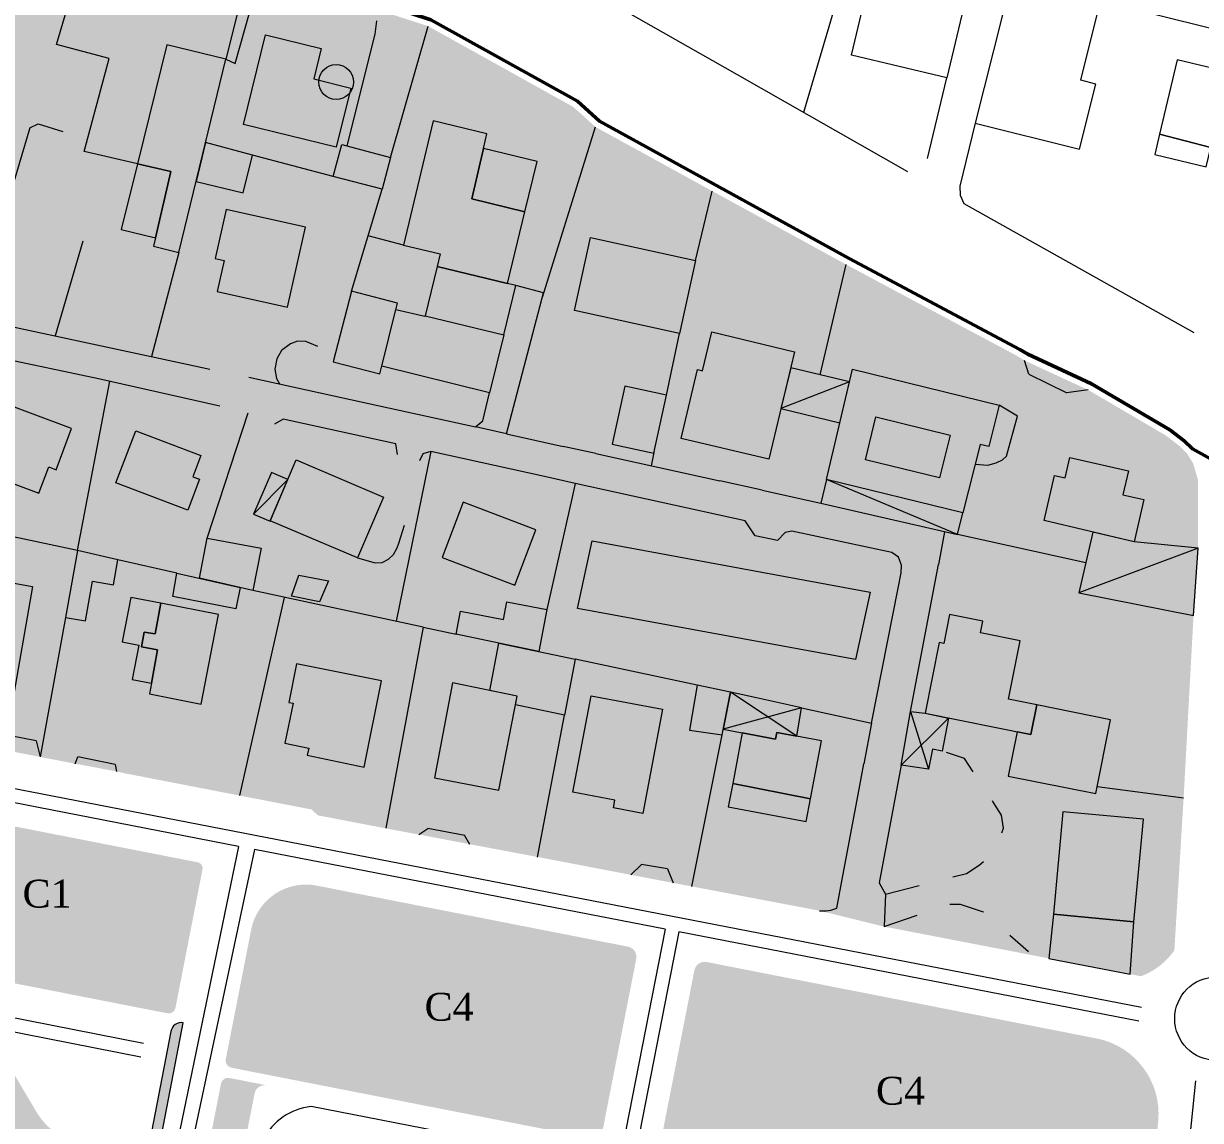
# Model space of a CAD drawing. Header units: millimetres. Extents: x 4297 to 8160, y 446 to 1634.
# Drawn here: x 7169.8 to 7338.6, y 755.3 to 912.7 of the extents above; entities that cross this region are included whole.
import ezdxf

# ---------------------------------------------------------------- set-up
doc = ezdxf.new("R2010")
doc.units = ezdxf.units.MM
doc.header["$LTSCALE"] = 0.1
for name, color, linetype, lineweight in [('1_CARTIGLIO', 7, 'Continuous', 9), ('4_AREA DI PROGETTO', 1, 'Continuous', 50), ('4_CONSERVARE', 255, 'Continuous', 30), ('4_NEGOZI', 1, 'Continuous', 9), ('4_RETINO VERDE PUBBLICO', 3, 'Continuous', 9), ('4_STRADE ESISTENTI', 251, 'Continuous', 20), ('4L - Strade', 10, 'Continuous', 20), ('_mu 2', 1, 'Continuous', 9)]:
    doc.layers.add(name, color=color, linetype=linetype, lineweight=lineweight)
doc.layers.add('4L - Scritte', color=7, linetype='Continuous')
doc.styles.add('ROUND', font='times.ttf')

msp = doc.modelspace()

# ---------------------------------------------------------------- hatches: boundary and pattern name
at = {"layer": '4_CONSERVARE', "ltscale": 5, "transparency": 33554585}
h = msp.add_hatch(color=251, dxfattribs=at)
h.dxf.hatch_style = 1
edge = h.paths.add_edge_path()
edge.add_line((7152.431075089092, 1002.701158506382), (7154.533075089444, 1002.166158506259))
edge.add_line((7154.533075089444, 1002.166158506259), (7156.533075089371, 1000.81515850562))
edge.add_line((7156.533075089371, 1000.81515850562), (7158.408075089533, 998.7871585065759))
edge.add_line((7158.408075089533, 998.7871585065759), (7159.994075089372, 992.7521585064052))
edge.add_line((7159.994075089372, 992.7521585064052), (7161.119075090738, 989.2601585021987))
edge.add_line((7161.119075090738, 989.2601585021987), (7162.955075089493, 984.3421585061402))
edge.add_line((7162.955075089493, 984.3421585061402), (7165.947075089346, 978.2361585064588))
edge.add_line((7165.947075089346, 978.2361585064588), (7168.119075089601, 973.5371585064364))
edge.add_line((7168.119075089601, 973.5371585064364), (7169.697075089346, 970.8071585059907))
edge.add_line((7169.697075089346, 970.8071585059907), (7178.213075089642, 956.7761585055642))
edge.add_line((7178.213075089642, 956.7761585055642), (7183.173075089605, 948.983158505967))
edge.add_line((7183.173075089605, 948.983158505967), (7186.994075089601, 944.3111585057146))
edge.add_line((7186.994075089601, 944.3111585057146), (7188.908075089706, 942.8071585059903))
edge.add_line((7188.908075089706, 942.8071585059903), (7197.103075089771, 935.002158506287))
edge.add_line((7197.103075089771, 935.002158506287), (7205.705075089495, 926.654158506056))
edge.add_line((7205.705075089495, 926.654158506056), (7205.228075089773, 924.9551585060341))
edge.add_line((7205.228075089773, 924.9551585060341), (7207.869075089601, 923.0761585063102))
edge.add_line((7207.869075089601, 923.0761585063102), (7219.283075089706, 915.0761585063088))
edge.add_line((7219.283075089706, 915.0761585063088), (7227.830075089495, 912.3111585057155))
edge.add_line((7227.830075089495, 912.3111585057155), (7248.658075089706, 900.7171585061393))
edge.add_line((7248.658075089706, 900.7171585061393), (7251.845075089622, 897.8421585061393))
edge.add_line((7251.845075089622, 897.8421585061393), (7275.85707508961, 884.6586585058641))
edge.add_line((7275.85707508961, 884.6586585058641), (7287.784601626087, 878.1099934176995))
edge.add_line((7287.784601626087, 878.1099934176995), (7312.244075089601, 865.0371585064355))
edge.add_line((7312.244075089601, 865.0371585064355), (7313.392075089413, 864.334158505758))
edge.add_line((7313.392075089413, 864.334158505758), (7322.548075089603, 860.100158505588))
edge.add_line((7322.548075089603, 860.100158505588), (7333.673075089601, 853.5721585065854))
edge.add_line((7333.673075089601, 853.5721585065854), (7335.658075089706, 852.0371585064364))
edge.add_line((7335.658075089706, 852.0371585064364), (7336.705075089495, 851.0101585057379))
edge.add_line((7336.705075089495, 851.0101585057379), (7337.595075089624, 849.5411585061612))
edge.add_line((7337.595075089624, 849.5411585061612), (7338.298075089605, 847.1781585062669))
edge.add_line((7338.298075089605, 847.1781585062669), (7338.306075089517, 837.4041585060573))
edge.add_line((7338.306075089517, 837.4041585060573), (7337.650075089558, 827.7361585064592))
edge.add_line((7337.650075089558, 827.7361585064592), (7337.173075089603, 819.018158506116))
edge.add_line((7337.173075089603, 819.018158506116), (7336.228075089773, 801.5611585057137))
edge.add_line((7336.228075089773, 801.5611585057137), (7336.181075089752, 800.8166585061496))
edge.add_line((7336.181075089752, 800.8166585061496), (7336.134075089732, 800.0721585065854))
edge.add_line((7336.134075089732, 800.0721585065854), (7334.899115434377, 779.673162707931))
edge.add_arc((7326.460785557873, 785.6281187537079), 10.32796749664823, 290.81555659941193, 324.78926024008115, ccw=False)
edge.add_line((7330.13094001381, 775.9742656948825), (7328.548075089603, 776.2791585060564))
edge.add_line((7328.548075089603, 776.2791585060564), (7316.869075089599, 778.5371585064378))
edge.add_line((7316.869075089599, 778.5371585064378), (7293.259075089728, 783.0961585058641))
edge.add_line((7293.259075089728, 783.0961585058641), (7283.978075089769, 785.3771585062865))
edge.add_line((7283.978075089769, 785.3771585062865), (7262.994075089599, 789.3651585061826))
edge.add_line((7262.994075089599, 789.3651585061826), (7256.923075089603, 790.5221585058422))
edge.add_line((7256.923075089603, 790.5221585058422), (7243.506117592214, 793.0932538298285))
edge.add_line((7243.506117592214, 793.0932538298285), (7233.744075089598, 794.928158506266))
edge.add_line((7233.744075089598, 794.928158506266), (7226.517075089409, 796.3031585062646))
edge.add_line((7226.517075089409, 796.3031585062646), (7221.771042799236, 797.1834178913866))
edge.add_line((7221.771042799236, 797.1834178913866), (7212.002075089512, 799.065158505439))
edge.add_line((7212.002075089512, 799.065158505439), (7211.103075089771, 799.9011585055647))
edge.add_line((7211.103075089771, 799.9011585055647), (7200.752075089512, 801.9041585060555))
edge.add_line((7200.752075089512, 801.9041585060555), (7184.392075089411, 805.0761585063093))
edge.add_line((7184.392075089411, 805.0761585063093), (7183.134075089732, 805.3611585064597))
edge.add_line((7183.134075089732, 805.3611585064597), (7177.166075089385, 806.475158505588))
edge.add_line((7177.166075089385, 806.475158505588), (7172.158075089706, 807.4441585060946))
edge.add_line((7172.158075089706, 807.4441585060946), (7166.173075089603, 808.6041585062441))
edge.add_line((7166.173075089603, 808.6041585062441), (7151.963075089642, 811.358158505967))
edge.add_line((7151.963075089642, 811.358158505967), (7144.439075089665, 812.8461585058627))
edge.add_line((7144.439075089665, 812.8461585058627), (7130.455075089495, 815.4471585065859))
edge.add_line((7130.455075089495, 815.4471585065859), (7124.791075089389, 816.5721585065845))
edge.add_line((7124.791075089389, 816.5721585065845), (7101.634075089728, 820.8191585060937))
edge.add_line((7101.634075089728, 820.8191585060937), (7097.314075089441, 821.6111585065811))
edge.add_line((7097.314075089441, 821.6111585065811), (7100.689075089665, 841.2211585058623))
edge.add_line((7100.689075089665, 841.2211585058623), (7101.658075089706, 846.8501585055884))
edge.add_line((7101.658075089706, 846.8501585055884), (7102.595075089404, 852.0331585059035))
edge.add_line((7102.595075089404, 852.0331585059035), (7105.072075089348, 866.1661585061603))
edge.add_line((7105.072075089348, 866.1661585061603), (7105.947075089126, 871.1901585055608))
edge.add_line((7105.947075089126, 871.1901585055608), (7107.048889197461, 876.8236932332287))
edge.add_line((7107.048889197461, 876.8236932332287), (7108.11107508945, 881.7441585059065))
edge.add_line((7108.11107508945, 881.7441585059065), (7111.361075089454, 896.7171585061402))
edge.add_line((7111.361075089454, 896.7171585061402), (7112.822075089122, 902.0451585060069))
edge.add_line((7112.822075089122, 902.0451585060069), (7114.002075070067, 906.6701584296598))
edge.add_line((7114.002075070067, 906.6701584296598), (7114.470075088778, 908.5291585037112))
edge.add_line((7114.470075088778, 908.5291585037112), (7115.862644425663, 912.3870059945575))
edge.add_line((7115.862644425663, 912.3870059945575), (7123.173075089605, 932.6391585063926))
edge.add_line((7123.173075089605, 932.6391585063926), (7126.478075089705, 938.8931585059712))
edge.add_line((7126.478075089705, 938.8931585059712), (7131.63407508973, 951.9321585059907))
edge.add_line((7131.63407508973, 951.9321585059907), (7133.408075089707, 958.2721585058404))
edge.add_line((7133.408075089707, 958.2721585058404), (7134.744075089599, 962.740158506184))
edge.add_line((7134.744075089599, 962.740158506184), (7138.905228796807, 973.2147037580049))
edge.add_line((7138.905228796807, 973.2147037580049), (7141.976030740784, 981.4315920359019))
edge.add_line((7141.976030740784, 981.4315920359019), (7143.666379110508, 990.5591722411679))
edge.add_line((7143.666379110508, 990.5591722411679), (7146.189075089414, 998.7211585059464))
edge.add_line((7146.189075089414, 998.7211585059464), (7146.463075089826, 999.5611585062727))
edge.add_line((7146.463075089826, 999.5611585062727), (7148.259075090035, 1001.561158506037))
edge.add_line((7148.259075090035, 1001.561158506037), (7150.392075089171, 1002.471158505949))
edge.add_line((7150.392075089171, 1002.471158505949), (7152.431075089092, 1002.701158506382))
at = {"layer": '4_NEGOZI', "ltscale": 5}
h = msp.add_hatch(color=251, dxfattribs=at)
h.dxf.hatch_style = 1
edge = h.paths.add_edge_path()
edge.add_arc((7214.628873143743, 904.2906703854674), 2.500000000000057, 0, 360)
h = msp.add_hatch(color=7, dxfattribs=at)
h.dxf.hatch_style = 1
edge = h.paths.add_edge_path()
edge.add_arc((7214.628873143743, 904.2906703854674), 2.500000000000057, 0, 360)
at = {"layer": '4_RETINO VERDE PUBBLICO', "ltscale": 5, "transparency": 33554687}
h = msp.add_hatch(color=256, dxfattribs=at)
h.dxf.hatch_style = 1
h.paths.add_polyline_path([(7192.689652420197, 769.3071647250409, 0.4266813999189777), (7190.92065439001, 768.0576462403493), (7187.884300578194, 752.4132557909358, 0.4142121332666854), (7189.071168362204, 750.6550399604613), (7189.356846674857, 752.1275846632394)])
h = msp.add_hatch(color=256, dxfattribs=at)
h.dxf.hatch_style = 1
h.paths.add_polyline_path([(7197.82973152067, 718.8532266523462, -0.4141604007634929), (7195.660462960672, 722.080691384695), (7202.92278427303, 759.1358787241172, -0.4142368887620713), (7204.683389199267, 760.3193603152222), (7199.309316308053, 761.3730511947012, 0.422996142121657), (7198.094873124753, 760.4992927916234), (7192.742783248207, 733.1908490443974), (7191.664995794413, 727.6915588149878), (7190.324620890832, 720.8649351490606), (7189.656638052038, 717.434751340441), (7188.36313664671, 710.7710138042188, 0.4137267835634291), (7189.547373845751, 709.0131451736694), (7211.268113963333, 704.7594436153814), (7212.507792394675, 711.0939937087476, 0.4091783772691996), (7208.649050137444, 716.7307455495741)])
at = {"layer": '_mu 2', "ltscale": 5, "transparency": 33554687}
h = msp.add_hatch(color=256, dxfattribs=at)
h.dxf.hatch_style = 1
edge = h.paths.add_edge_path()
edge.add_arc((7186.236053298828, 749.1678452830189), 0.9999999999991693, 349.0211036309209, 439.0162614634497)
edge.add_line((7186.426583684945, 750.1495265815907), (7178.572842927207, 751.6738260270619))
edge.add_arc((7180.568766191765, 761.9709962894425), 10.48882381825814, 207.3574517176046, 259.0302635429954, ccw=False)
edge.add_line((7171.253045068763, 757.150958421446), (7167.606563587058, 763.2824885888538))
edge.add_line((7167.606563587058, 763.2824885888538), (7166.768264465445, 764.6934388962184))
edge.add_arc((7160.646001499855, 760.0737550776058), 7.669653343130319, 37.03715589848438, 78.7257590030228)
edge.add_line((7162.145459073042, 767.5954044572296), (7151.507049025678, 769.6738055218735))
edge.add_arc((7151.315306281651, 768.692360301745), 1.000000000000012, 78.9454937549468, 169.0211036309408)
edge.add_line((7150.333608884524, 768.8828077235627), (7146.524304290068, 749.2470238965071))
edge.add_arc((7147.506001687198, 749.0565764746912), 1.000000000003309, 169.0211036310665, 258.9454937548783)
edge.add_line((7147.314258943169, 748.0751312545596), (7165.963029518841, 744.4317629141093))
edge.add_line((7165.963029518841, 744.4317629141093), (7163.583676632629, 732.1724782997773))
edge.add_line((7163.583676632629, 732.1724782997773), (7175.364224602395, 729.886041391359))
edge.add_arc((7176.888467691336, 737.7394917799348), 8.000000000000467, 259.0162614634511, 349.02110363093)
edge.add_line((7184.74204686834, 736.2159124053933), (7187.217750695952, 748.9773978612012))
edge = h.paths.add_edge_path()
edge.add_arc((7153.279936498113, 778.9556900911789), 1.000123975922333, 167.6005222520297, 258.9111051385539, ccw=False)
edge.add_line((7152.303141178414, 779.1704431368587), (7154.241685112263, 789.054595306625))
edge.add_line((7154.241685112263, 789.054595306625), (7156.151812718242, 798.7938597053677))
edge.add_arc((7157.14474799933, 798.6759705111838), 0.9999091631422976, 78.90893716193028, 173.2290844882787, ccw=False)
edge.add_line((7157.337099424451, 799.6572040531041), (7176.032918727443, 795.9929800869214))
edge.add_line((7176.032918727443, 795.9929800869214), (7194.812304730079, 792.3125646522972))
edge.add_arc((7194.583438332457, 791.4586214520924), 0.8840807752327607, -15.489142637467523, 74.99668177679177, ccw=False)
edge.add_line((7195.435410245826, 791.222522583044), (7191.578359237938, 771.4449049421281))
edge.add_arc((7190.591720986708, 771.6406216155593), 1.005862841071901, 263.5204629151202, 348.7800497383369, ccw=False)
edge.add_line((7190.478211017632, 770.6411840027141), (7181.857071671729, 772.3321038738299))
edge.add_line((7181.857071671729, 772.3321038738299), (7177.931908318313, 773.1019690739399))
edge.add_line((7177.931908318313, 773.1019690739399), (7171.782913567718, 774.3078011192327))
edge.add_line((7171.782913567718, 774.3078011192327), (7164.065329396264, 775.8214223127865))
edge.add_line((7164.065329396264, 775.8214223127865), (7153.087580886047, 777.9742384694871))
edge = h.paths.add_edge_path()
edge.add_arc((7093.08548530632, 790.7527812932162), 0.9999999999986606, 171.098629599846, 258.9039774500955, ccw=False)
edge.add_line((7092.097529141197, 790.9075153094901), (7093.666702947487, 800.9264818849251))
edge.add_line((7093.666702947487, 800.9264818849251), (7095.412881150954, 811.1122113640737))
edge.add_arc((7096.275015555617, 810.6055317125451), 1.000000000488585, 78.91120893823819, 149.5570850341711, ccw=False)
edge.add_line((7096.467345545446, 811.5868620218645), (7115.204947210969, 807.9145426057413))
edge.add_line((7115.204947210969, 807.9145426057413), (7133.942548876494, 804.2422231896179))
edge.add_arc((7133.687046106135, 803.3548666547556), 0.9234085150266034, -16.063066888693413, 73.93693317862159, ccw=False)
edge.add_line((7134.574402640697, 803.0993638833547), (7130.708558594612, 783.374324300071))
edge.add_arc((7129.721966801921, 783.5702807370943), 1.005863952340329, 263.52048762792646, 348.76613849117734, ccw=False)
edge.add_line((7129.608457138517, 782.5708419711206), (7120.950535364044, 784.2689707059768))
edge.add_line((7120.950535364044, 784.2689707059768), (7117.025372010628, 785.0388359060869))
edge.add_line((7117.025372010628, 785.0388359060869), (7110.876377260033, 786.2446679513797))
edge.add_line((7110.876377260033, 786.2446679513797), (7103.158793088579, 787.7582891449334))
edge.add_line((7103.158793088579, 787.7582891449334), (7092.893031461203, 789.7714752667918))
edge = h.paths.add_edge_path()
edge.add_line((7089.580860057852, 769.0230073151166), (7096.820674139786, 767.6121558322743))
edge.add_arc((7098.82907109772, 777.9182870976613), 10.50000000000114, 258.9727463278313, 310.6414171922643)
edge.add_line((7105.667961536033, 769.9508798925058), (7110.393291642574, 773.5508566473462))
edge.add_line((7110.393291642574, 773.5508566473462), (7112.403187893994, 775.082089306571))
edge.add_arc((7116.583289362118, 768.8549911287531), 7.499999999999746, 78.97274632783478, 123.8725134539518, ccw=False)
edge.add_line((7118.017858617784, 776.2165134611714), (7128.951189920923, 774.0804929557968))
edge.add_arc((7128.759447176896, 773.0990477356685), 0.9999999999997894, -7.8944018832501115, 78.94549375494432, ccw=False)
edge.add_line((7129.749970064504, 772.9616999685782), (7126.45202072426, 753.1998086350887))
edge.add_arc((7125.465664760905, 753.3644352233209), 0.9999999999994506, 258.9454937549867, 350.524457086651, ccw=False)
edge.add_line((7125.27392201688, 752.3829900031934), (7106.956907206806, 755.9615439662973))
edge.add_line((7106.956907206806, 755.9615439662973), (7104.865064059358, 745.2543358852649))
edge.add_line((7104.865064059358, 745.2543358852649), (7104.756421330508, 744.6982424201746))
edge.add_arc((7103.770065367155, 744.862869008426), 0.9999999999999223, 258.97274632783217, 350.5244570855395, ccw=False)
edge.add_line((7103.5787894664, 743.8813326974371), (7085.9028925142, 747.3259053264202))
edge.add_arc((7086.094168418482, 748.3074416428158), 1.000000005981087, 170.6302988316313, 258.9727461887851, ccw=False)
edge.add_line((7085.107510019807, 748.4702458696812), (7088.4054931029, 768.2191358488514))
edge.add_arc((7089.389584157098, 768.0414710041251), 1.000000000002024, 78.97274632796308, 169.7662269385519, ccw=False)
h = msp.add_hatch(color=256, dxfattribs=at)
h.dxf.hatch_style = 1
edge = h.paths.add_edge_path()
edge.add_line((7209.714151603059, 752.1897195832206), (7261.224805829889, 742.1261989857416))
edge.add_arc((7260.937191713849, 740.6540311555488), 1.500000000000106, -11.054506245047321, 78.94549375492971, ccw=False)
edge.add_line((7262.409359544042, 740.3664170395089), (7257.513598961779, 715.3072115569411))
edge.add_arc((7256.517286290178, 715.5094889518164), 1.016639112010989, 257.9540664691018, 348.52345525241356, ccw=False)
edge.add_line((7256.305117981054, 714.5152356175631), (7204.324601058714, 724.7125196414326))
edge.add_arc((7204.517106883768, 725.6938154721169), 0.9999999999991488, 163.3426877541067, 258.90094246774777, ccw=False)
edge.add_line((7203.559070559165, 725.9804622944247), (7208.54107810307, 751.4006020714431))
edge.add_arc((7209.522408859032, 751.2082743630943), 0.9999999999983304, 78.94549375492682, 168.9113421388098, ccw=False)
edge = h.paths.add_edge_path()
edge.add_line((7211.827315353451, 788.9778502320083), (7256.505143297957, 780.2190526282226))
edge.add_arc((7256.216560365016, 778.7470744046018), 1.49999999999967, -11.091856479994476, 78.90778562731418, ccw=False)
edge.add_line((7257.688540391214, 778.4585006662392), (7252.590650556898, 752.4547760915094))
edge.add_line((7252.590650556898, 752.4547760915094), (7199.597808422491, 762.8450472252816))
edge.add_arc((7199.815521330704, 763.8645007587709), 1.042441565434827, 171.5903244413964, 257.9450890926181, ccw=False)
edge.add_line((7198.78428846208, 764.0169579265821), (7202.439173986954, 782.6656051019532))
edge.add_arc((7210.289820161431, 781.1269833509577), 8.00000014059111, 78.91956348653179, 168.9113417216207, ccw=False)
edge = h.paths.add_edge_path()
edge.add_line((7323.745524087644, 767.0439731519117), (7267.791519268517, 778.0129878267553))
edge.add_arc((7267.502980584247, 776.5410009288254), 1.499999999999198, 78.90950797253561, 168.9081435200566)
edge.add_line((7266.031000558049, 776.8295746671866), (7260.933717245675, 750.8255603752071))
edge.add_line((7260.933717245675, 750.8255603752071), (7329.940193335333, 737.2977117210843))
edge.add_arc((7330.137193007388, 738.3025834189699), 1.024000000000719, 258.9081435200227, 355.2135246422)
edge.add_line((7331.157621892999, 738.2171381767804), (7332.59129907572, 755.3318084729005))
edge.add_arc((7321.62840909409, 756.2484631308295), 11.00114596354499, 355.2203700142634, 438.9044967653305)
edge = h.paths.add_edge_path()
edge.add_line((7272.506709240972, 739.8934874868409), (7291.610563665301, 736.1522661981475))
edge.add_arc((7291.492952288819, 735.1592979717385), 0.9999091631422259, -11.075032067567918, 83.24511525877148, ccw=False)
edge.add_line((7292.474239610285, 734.9672210932073), (7288.815336572891, 716.2703597191963))
edge.add_line((7288.815336572891, 716.2703597191963), (7267.189286840703, 720.5024935233182))
edge.add_line((7267.189286840703, 720.5024935233182), (7270.746263468371, 738.7090636183435))
edge.add_arc((7272.218431298564, 738.4214495023037), 1.500000000000198, 78.9196569412386, 168.945493754957, ccw=False)

# ---------------------------------------------------------------- linework, layer by layer
at = {"layer": '1_CARTIGLIO'}
for p, q in [((7200.142075089464, 906.9711585058853), (7205.228075089823, 924.9551585060572)), ((7288.502075089342, 923.127158506426), (7281.697075089174, 899.9321585061293)), ((7249.548075089432, 918.2401585063244), (7272.173075089431, 905.3581585061065)), ((7348.384075089557, 909.9161585062998), (7330.338075089468, 914.4011585057056)), ((7220.423075089651, 913.0611585057377, 212.1622), (7220.197075089398, 911.1471585058634, 212.1622)), ((7222.439075089717, 893.4671585061606, 212.4787), (7227.830075089544, 912.3111585057386, 212.4787)), ((7220.197075089398, 911.1471585058634, 211.3401000000001), (7216.158075089756, 895.1351585057605, 211.3401000000001)), ((7198.806075089569, 907.553158506289), (7200.142075089464, 906.9711585058853)), ((7272.173075089431, 905.3581585061065), (7296.619075089426, 891.4361585058541)), ((7272.173075089656, 905.3581585059901), (7296.61907508965, 891.4361585057377)), ((7299.463075089465, 893.315158505578), (7302.236075089279, 904.8931585062574)), ((7306.306075089343, 898.4041585061959), (7304.119075089425, 889.3461585060036)), ((7170.689075089713, 897.7171585061624), (7162.447075089396, 870.4161585061852)), ((7170.689075089713, 897.7171585061624), (7171.86907508965, 898.2791585060795)), ((7171.86907508965, 898.2791585060795), (7175.400075089608, 897.1941585061186)), ((7244.236075089505, 873.4281585062886), (7251.845075089672, 897.8421585061624)), ((7214.213075089692, 890.74415850593, 211.0075), (7202.6110750895, 893.8191585061159, 211.0075)), ((7216.814075089715, 874.2761585055887, 211.0109), (7221.228075089819, 888.8971585058639, 211.0109)), ((7266.181075089567, 878.6781585062895), (7268.595232014506, 888.6456861663628)), ((7304.119075089425, 889.3461585060036), (7304.150075089387, 888.0721585067249)), ((7304.150075089387, 888.0721585067249), (7304.689075089492, 886.8581585061065)), ((7304.689075089492, 886.8581585061065), (7320.455075089318, 878.0141585065307)), ((7224.275075089607, 880.8971585058625, 211.8913000000001), (7219.220075089676, 882.2401585062066, 211.8913000000001)), ((7178.267075089461, 881.4361585057381), (7174.314075089716, 867.8651585062053)), ((7192.048075089651, 879.8421585061615), (7188.158075089756, 864.89315850614)), ((7284.088075089689, 862.26815850614), (7287.784601626137, 878.1099934177225)), ((7320.455075089318, 878.0141585065307), (7337.697075089174, 868.342158506277)), ((7244.392075089463, 874.037158506459, 209.6375), (7240.431075089567, 875.0841585057824, 209.6375)), ((7239.080075089545, 853.8111585057377, 209.6375), (7244.392075089463, 874.037158506459, 209.6375)), ((7163.892075089463, 870.1041585062653), (7193.228075089822, 863.7991585065633)), ((7262.041075089435, 859.3341585057824), (7263.884075089779, 868.1901585054616)), ((7208.080075089545, 866.7171585061624), (7206.806075089567, 865.7761585055878)), ((7209.072075089394, 867.1191585059314), (7208.080075089545, 866.7171585061624)), ((7210.275075089608, 867.0721585066103), (7209.072075089394, 867.1191585059314)), ((7212.009075089778, 866.3581585059915), (7210.275075089608, 867.0721585066103)), ((7180.533075089757, 861.7211585058867), (7164.603075089823, 865.0611585057359)), ((7206.806075089567, 865.7761585055878), (7206.095075089674, 864.5571585060138)), ((7193.228075089822, 863.7991585065633), (7196.494075089648, 863.0961585058853)), ((7206.095075089674, 864.5571585060138), (7205.814075089713, 863.0961585058853)), ((7205.814075089713, 863.0961585058853), (7206.056075089567, 861.7361585064828)), ((7314.033075089756, 862.3851585057591), (7313.392075089463, 864.334158505781)), ((7177.502075089566, 837.072158506609), (7182.13407508978, 861.3581585059901)), ((7197.955075089546, 857.7561585060348), (7180.533075089757, 861.7211585058867)), ((7202.119075089651, 861.9551585060576), (7220.634075089778, 857.8811585060348)), ((7206.056075089567, 861.7361585064828), (7206.478075089821, 861.0061585060348)), ((7235.673075089655, 855.6971585066094), (7236.619075089648, 859.6901585054607)), ((7322.548075089653, 860.100158505611), (7319.447075089399, 859.6971585066085)), ((7220.634075089778, 857.8811585060348), (7234.619075089649, 854.7951585059081)), ((7312.392075089465, 856.3221585066085), (7309.767075089464, 857.9321585060143)), ((7196.119075089651, 838.8341585057815), (7202.017075089459, 856.8341585057819)), ((7310.814075089714, 850.5801585060563), (7312.392075089465, 856.3221585066085)), ((7207.048075089655, 855.9161585061843), (7205.791075089435, 855.2171585061615)), ((7223.205075089545, 852.3581585059901), (7207.048075089655, 855.9161585061843)), ((7234.619075089649, 854.7951585059081), (7235.673075089655, 855.6971585066094)), ((7239.080075089545, 853.8111585057377), (7247.213075089691, 852.0141585064148)), ((7223.431075089566, 850.858158505991), (7223.205075089545, 852.3581585059901)), ((7228.213075089691, 851.2521585063096), (7223.228075089823, 826.9041585060786)), ((7228.213075089691, 851.2521585063096), (7227.048075089654, 850.928158506289)), ((7244.509075089782, 847.6621585064604), (7228.213075089691, 851.2521585063096)), ((7259.861075089505, 849.2211585058867), (7260.25907508978, 851.1111585064837)), ((7227.048075089654, 850.928158506289), (7226.572075089395, 849.9361585057386)), ((7251.900075089607, 850.983158505991), (7269.681075089569, 847.0571585060125)), ((7306.322075089396, 849.4401585054616), (7308.127075089563, 849.3071585060134)), ((7308.127075089563, 849.3071585060134), (7309.306075089571, 849.6541585060809)), ((7309.306075089571, 849.6541585060809), (7310.244075089652, 850.0721585066085)), ((7310.244075089652, 850.0721585066085), (7310.814075089714, 850.5801585060563)), ((7248.947075089394, 846.6861585057386), (7248.408075089756, 844.2951585059091)), ((7273.314075089714, 841.3191585061181), (7248.947075089394, 846.6861585057386)), ((7275.752075089567, 845.7171585061615), (7284.166075089435, 843.8581585059919)), ((7248.408075089756, 844.2951585059091), (7244.877075089564, 828.6081585059915)), ((7177.502075089566, 837.0691585061163), (7156.072075089396, 841.6001585056106)), ((7274.759075089783, 839.1581585058047), (7273.314075089714, 841.3191585061181)), ((7223.642075089459, 838.1311585060357, 209.6144), (7224.447075089394, 840.7171585061633, 209.6144)), ((7279.064075089715, 839.6271585063114), (7277.947075089396, 838.510158505761)), ((7279.994075089651, 839.8461585058867), (7279.064075089715, 839.6271585063114)), ((7294.361075089502, 836.7761585055887), (7279.994075089651, 839.8461585058867)), ((7322.173075089656, 835.3111585057377, 213.4990000000001), (7303.791075089437, 839.3691585059314, 213.4990000000001)), ((7223.384075089782, 837.4591585057824, 209.6461), (7223.642075089459, 838.1311585060357, 209.6461)), ((7217.697075089394, 836.0021585063123, 209.6456), (7220.220075089675, 835.2951585059086, 209.6456)), ((7222.134075089783, 835.8341585057815, 209.6459000000001), (7222.838075089688, 836.4711585058867, 209.6459000000001)), ((7222.838075089688, 836.4711585058867, 209.646), (7223.384075089782, 837.4591585057824, 209.646)), ((7295.306075089566, 836.0961585058872), (7294.361075089502, 836.7761585055887)), ((7295.759075089782, 834.9631585055076), (7295.306075089566, 836.0961585058872)), ((7191.752075089564, 833.8301585060576), (7183.306075089568, 835.7481585056544)), ((7220.220075089675, 835.2951585059086, 209.6457), (7221.213075089692, 835.358158505991, 209.6457)), ((7221.213075089692, 835.358158505991, 209.6458000000001), (7222.134075089783, 835.8341585057815, 209.6458000000001)), ((7295.705075089542, 833.8461585058863), (7295.759075089782, 834.9631585055076)), ((7295.27507508961, 831.6741585065638), (7295.705075089542, 833.8461585058863)), ((7227.127075089563, 826.0611585057372), (7202.673075089657, 831.3501585056115)), ((7291.431075089567, 812.3071585060129), (7295.27507508961, 831.6741585065638)), ((7207.173075089652, 830.3261585063324), (7200.752075089561, 801.9041585060786)), ((7175.806075089567, 827.4711585058867), (7172.158075089756, 807.4441585061177)), ((7227.127075089563, 826.0611585057372), (7221.775075089608, 797.2051585060567)), ((7227.127075089563, 826.0611585057372), (7231.861075089502, 825.0611585057381)), ((7266.408075089756, 817.7561585060344), (7248.916075089439, 821.4551585060572)), ((7281.416075089437, 814.5061585060344), (7291.431075089567, 812.3071585060129)), ((7243.502075089562, 793.0721585066094), (7247.408075089756, 813.455158506059)), ((7265.650075089612, 788.8611585064837), (7270.002075089566, 810.6111585064837)), ((7171.580075089544, 809.7521585063105), (7172.158075089756, 807.4441585061177)), ((7177.166075089435, 806.475158505611), (7177.564075089716, 807.4361585057372)), ((7304.767075089463, 807.205158506059), (7302.213075089692, 808.0611585057368)), ((7306.041075089435, 805.287158506459), (7304.767075089463, 807.205158506059)), ((7182.900075089608, 806.3581585059919), (7183.134075089782, 805.3611585064828)), ((7289.650075089607, 802.8151585054611), (7290.338075089689, 806.475158505611)), ((7295.705075089542, 806.2721585058653), (7292.533075089757, 789.38515850576)), ((7287.173075089653, 789.6111585064828), (7289.650075089607, 802.8151585054611)), ((7323.822075089398, 803.2171585061633, 212.3920000000001), (7336.228075089823, 801.5611585057368, 212.3920000000001)), ((7308.869075089651, 801.0411585061829), (7308.814075089716, 801.1231585056548)), ((7310.080075089543, 799.092158506161), (7308.869075089651, 801.0411585061829)), ((7310.369075089649, 797.2051585060567), (7310.080075089543, 799.092158506161)), ((7226.517075089459, 796.3031585062877), (7227.806075089571, 797.1621585064609)), ((7310.150075089611, 796.54515850591), (7310.369075089649, 797.2051585060567)), ((7233.056075089566, 796.1581585058038), (7233.744075089648, 794.928158506289)), ((7256.923075089653, 790.5221585058653), (7258.431075089568, 791.9901585062062)), ((7306.877075089564, 791.91215850646), (7307.509075089782, 792.4511585063328)), ((7262.173075089653, 791.37715850631), (7262.994075089649, 789.3651585062057)), ((7303.11907508965, 790.2331585059896), (7305.088075089692, 790.7361585064818)), ((7305.088075089692, 790.7361585064818), (7306.877075089564, 791.91215850646)), ((7286.548075089651, 786.2681585061409), (7287.173075089653, 789.6111585064828)), ((7292.533075089757, 789.38515850576), (7293.431075089571, 787.7561585060362)), ((7293.431075089571, 787.7561585060362), (7298.275075089608, 788.9941585059314)), ((7283.978075089819, 785.3771585063096), (7284.931075089567, 785.3461585058849)), ((7284.931075089567, 785.3461585058849), (7285.603075089821, 785.4401585054629)), ((7285.603075089821, 785.4401585054629), (7286.447075089394, 785.7401585062062)), ((7286.447075089394, 785.7401585062062), (7286.548075089651, 786.2681585061409)), ((7302.705075089541, 786.3301585060581), (7304.181075089567, 786.3031585062881)), ((7304.181075089567, 786.3031585062881), (7307.470075089675, 785.2051585060563)), ((7293.259075089778, 783.0961585058872), (7297.978075089823, 784.7561585060357)), ((7307.470075089675, 785.2051585060563), (7307.51707508946, 785.1661585061829)), ((7311.275075089607, 781.8731585056553), (7313.970075089675, 779.5101585057605))]:
    msp.add_line(p, q, dxfattribs=at)
for points in [[(7192.21307508969, 917.2251585056101), (7193.2360750895, 921.3811585060339), (7201.681075089569, 919.0411585061838), (7198.806075089569, 907.553158506289), (7190.330075089544, 909.6111585064818), (7186.127075089566, 892.5491585065656), (7178.494075089649, 894.322158506608), (7182.048075089655, 907.6821585060143), (7174.494075089651, 909.7011585063337), (7177.877075089565, 921.1701585059072), (7182.439075089715, 919.91215850646), (7192.21307508969, 917.2251585056101)], [(7288.556075089342, 908.1271585064283), (7291.431075089342, 920.2331585061074), (7305.103075089595, 916.9941585060483), (7302.236075089279, 904.8931585062574), (7288.556075089342, 908.1271585064283)], [(7306.306075089343, 898.4081585059212), (7321.267075089235, 894.6391585065326), (7323.627075089342, 904.0021585064264), (7321.455075089317, 904.5491585066798), (7324.322075089172, 915.8971585059817), (7311.533075089533, 919.1231585057722), (7306.306075089343, 898.4081585059212)], [(7204.478075089823, 911.0611585057368), (7212.502075089562, 909.0801585060572), (7211.431075089566, 904.7291585062649), (7216.736075089502, 903.4241585065643), (7214.650075089607, 894.9441585061177), (7201.322075089395, 898.2131585055067), (7204.478075089823, 911.0611585057368)], [(7198.806075089569, 907.553158506289), (7190.330075089544, 909.6111585064818), (7186.127075089566, 892.5491585065656), (7190.908075089756, 891.432158506012), (7188.728075089821, 881.9401585054602), (7188.431075089569, 880.7331585059896), (7192.048075089651, 879.8421585061615), (7198.806075089569, 907.553158506289)], [(7332.767075089236, 896.8031585064036), (7340.119075089426, 894.920158506025), (7342.697075089171, 905.7091585058997), (7335.306075089346, 907.471158506004), (7332.767075089236, 896.8031585064036)], [(7229.103075089821, 877.8301585060572), (7239.213075089692, 875.3811585060357), (7241.720075089673, 885.6511585055896), (7234.080075089544, 887.5181585061396), (7235.752075089564, 894.760158505761), (7236.267075089463, 896.8811585060362), (7228.55607508957, 898.7401585062057), (7224.283075089757, 880.9011585055882), (7229.533075089757, 879.6431585061382), (7229.103075089821, 877.8301585060572)], [(7339.447075089173, 892.1311585061512), (7340.119075089426, 894.920158506025), (7332.767075089236, 896.8031585064036), (7332.072075089171, 893.893158506256), (7339.447075089173, 892.1311585061512)], [(7194.533075089756, 890.0291585060813), (7201.298075089655, 888.3891585064162), (7202.6110750895, 893.8191585061159), (7195.892075089462, 895.6001585056097), (7194.533075089756, 890.0291585060813)], [(7214.213075089692, 890.74415850593), (7215.431075089567, 895.3261585063328), (7222.439075089717, 893.4671585061606), (7221.228075089819, 888.8971585058639), (7214.213075089692, 890.74415850593)], [(7241.720075089673, 885.6511585055896), (7243.478075089822, 892.869158505931), (7235.752075089564, 894.760158505761), (7234.080075089544, 887.5181585061396), (7241.720075089673, 885.6511585055896)], [(7183.806075089568, 883.1511585055891), (7188.728075089821, 881.9401585054602), (7190.908075089756, 891.432158506012), (7186.127075089566, 892.5491585065656), (7183.806075089568, 883.1511585055891)], [(7198.845075089675, 886.0021585063123), (7197.267075089464, 878.983158505991), (7198.541075089436, 878.697158506608), (7197.541075089437, 874.2331585059901), (7207.650075089608, 871.9791585062662), (7210.21307508969, 883.4591585057806), (7198.845075089675, 886.0021585063123)], [(7248.822075089398, 871.4861585064823), (7251.119075089652, 881.975158505611), (7266.181075089567, 878.6741585065638), (7263.884075089779, 868.1901585054616), (7248.822075089398, 871.4861585064823)], [(7239.213075089692, 875.3811585060357), (7229.103075089821, 877.8301585060572), (7227.400075089607, 870.7521585063118), (7238.673075089652, 868.0021585063114), (7240.431075089567, 875.0921585061633), (7239.213075089692, 875.3811585060357)], [(7214.197075089398, 864.1391585064152), (7220.892075089462, 862.4201585059095), (7223.439075089716, 872.5651585054602), (7216.814075089715, 874.2761585055887), (7214.197075089398, 864.1391585064152)], [(7236.619075089648, 859.6901585054607), (7221.166075089435, 863.5181585061387), (7223.21307508969, 871.6661585061838), (7227.377075089562, 870.6821585060138), (7227.400075089607, 870.7521585063118), (7238.673075089652, 868.0021585063114), (7236.619075089648, 859.6901585054607)], [(7276.72807508982, 850.1621585064609), (7264.119075089651, 853.1391585064139), (7266.46307508969, 863.0221585058648), (7267.205075089545, 862.8421585061628), (7268.556075089567, 868.4401585054611), (7280.40007508961, 865.5881585055054), (7276.72807508982, 850.1621585064609)], [(7278.455075089547, 857.4241585065633), (7286.892075089459, 855.3931585061405), (7288.283075089756, 861.2641585064152), (7279.85307508982, 863.2831585058057), (7278.455075089547, 857.4241585065633)], [(7309.767075089464, 857.9321585060143), (7308.298075089654, 851.9711585058867), (7307.033075089756, 852.2911585061847), (7304.556075089569, 842.4511585063328), (7284.970075089674, 847.2521585063105), (7288.720075089675, 863.1111585064814), (7309.767075089464, 857.9321585060143)], [(7288.283075089756, 861.2641585064152), (7278.455075089547, 857.4241585065633)], [(7314.033075089756, 862.3851585057591), (7319.447075089399, 859.6971585066085)], [(7254.236075089502, 852.3301585060576), (7260.21307508969, 851.0141585064157), (7262.041075089435, 859.3381585055054), (7256.064075089713, 860.6511585055896), (7254.236075089502, 852.3301585060576)], [(7165.205075089544, 858.8191585061168), (7161.595075089675, 849.1781585062881), (7171.986075089502, 845.2831585058047), (7173.40007508961, 849.0571585060134), (7174.447075089397, 848.6621585064595), (7176.650075089608, 854.5611585057368), (7165.205075089544, 858.8191585061168)], [(7302.713075089692, 853.6191585059296), (7301.197075089398, 847.4711585058853), (7290.580075089544, 850.0721585066085), (7292.080075089543, 856.2331585059892), (7302.713075089692, 853.6191585059296)], [(7239.080075089545, 853.8111585057377), (7234.619075089649, 854.7951585059081)], [(7183.041075089439, 846.7561585060366), (7185.869075089649, 854.2401585062062), (7195.22807508982, 850.6941585061181), (7194.072075089396, 847.65415850608), (7195.01707508946, 847.2951585059091), (7193.330075089541, 842.842158506161), (7183.041075089439, 846.7561585060366)], [(7251.900075089607, 850.983158505991), (7247.213075089691, 852.0141585064148)], [(7205.166075089439, 841.3111585057377), (7208.869075089651, 850.0571585060125), (7221.400075089607, 844.7401585062066), (7217.697075089394, 836.0021585063123), (7205.166075089439, 841.3111585057377)], [(7316.197075089396, 841.3541585062658), (7317.697075089394, 847.8261585063333), (7319.220075089676, 847.475158505611), (7319.892075089463, 850.4161585061834), (7328.30607508957, 848.4791585062649), (7327.517075089459, 845.0611585057372), (7330.525075089607, 844.3611585064814), (7329.111075089504, 838.3261585063337), (7316.197075089396, 841.3541585062658)], [(7207.697075089398, 847.2721585058648), (7205.330075089541, 848.2831585058047), (7202.75907508978, 842.2761585055891), (7205.142075089459, 841.2601585057582), (7207.697075089398, 847.2721585058648)], [(7202.75907508978, 842.2761585055891), (7207.697075089398, 847.2721585058648)], [(7248.947075089394, 846.6861585057386), (7244.509075089782, 847.6621585064604)], [(7275.752075089567, 845.7171585061615), (7269.681075089569, 847.0571585060125)], [(7284.970075089674, 847.2441585059296), (7284.166075089435, 843.8581585059919), (7303.791075089437, 839.3731585056539), (7304.564075089714, 842.4511585063328), (7284.970075089674, 847.2441585059296)], [(7303.791075089437, 839.3731585056539), (7284.970075089674, 847.2441585059296)], [(7229.85307508982, 836.0721585066099), (7240.291075089438, 832.1111585064809), (7243.298075089657, 840.0331585058038), (7232.861075089501, 843.99415850593), (7229.85307508982, 836.0721585066099)], [(7301.923075089651, 839.7641585064148), (7301.048075089655, 835.0801585060563)], [(7321.181075089568, 830.9901585062075), (7337.650075089608, 827.7361585064823), (7338.306075089567, 837.4041585060804), (7329.111075089504, 838.3261585063337), (7323.189075089716, 839.7091585057806), (7321.181075089568, 830.9901585062075)], [(7195.02507508961, 833.0881585055067), (7196.119075089651, 838.8341585057815), (7203.869075089649, 837.4081585058034), (7202.673075089657, 831.3501585056115), (7195.02507508961, 833.0881585055067)], [(7277.947075089396, 838.510158505761), (7274.759075089783, 839.1581585058047)], [(7175.806075089567, 827.4711585058867), (7178.673075089653, 826.9711585058867), (7179.666075089439, 832.6701585059081), (7182.689075089714, 832.1431585061387), (7183.306075089568, 835.7481585056544), (7177.502075089566, 837.0691585061163), (7175.806075089567, 827.4711585058867)], [(7338.306075089567, 837.4041585060804), (7321.181075089568, 830.9901585062075)], [(7297.017075089442, 813.9711585058476), (7301.048075089633, 835.0801585060194)], [(7162.267075089461, 833.4791585062671), (7171.080075089545, 831.9241585065638), (7168.025075089609, 814.6081585059901), (7159.236075089502, 816.15415850608), (7162.267075089461, 833.4791585062671)], [(7200.83807508969, 831.7681585061391), (7200.2360750895, 828.7131585055076), (7191.181075089567, 830.4631585055058), (7191.752075089564, 833.8301585060576), (7200.83807508969, 831.7681585061391)], [(7208.244075089649, 830.4901585062053), (7209.298075089653, 833.5261585055887), (7213.509075089782, 832.7211585058876), (7212.228075089822, 829.6901585054625), (7208.244075089649, 830.4901585062053)], [(7185.353075089821, 818.5611585057386), (7188.119075089649, 818.0141585064148), (7188.986075089504, 822.8221585066076), (7186.681075089568, 823.2401585062062), (7187.080075089544, 825.3611585064814), (7188.666075089437, 825.0921585061633), (7189.494075089649, 829.5021585063123), (7185.173075089655, 830.342158506161), (7183.931075089567, 823.9591585057806), (7186.306075089569, 823.5021585063123), (7185.353075089821, 818.5611585057386)], [(7197.736075089502, 827.9011585055882), (7189.494075089649, 829.5021585063123), (7188.666075089437, 825.0921585061633), (7187.080075089544, 825.3611585064814), (7186.681075089568, 823.2401585062062), (7188.986075089504, 822.8221585066076), (7188.119075089649, 818.0141585064148), (7187.838075089691, 816.483158505991), (7195.244075089649, 815.0291585060813), (7197.736075089502, 827.9011585055882)], [(7237.955075089543, 823.7721585058634), (7231.861075089502, 825.0611585057381), (7232.486075089504, 828.3581585059919), (7238.650075089608, 827.1781585062881), (7239.134075089778, 829.6971585066103), (7244.877075089564, 828.6041585062658), (7243.728075089821, 822.5531585062895), (7237.955075089543, 823.7721585058634)], [(7299.166075089439, 813.7011585063333), (7314.314075089716, 810.66215850646), (7315.173075089657, 814.9161585061847), (7311.10307508982, 815.7401585062071), (7312.767075089461, 824.119158505931), (7307.095075089674, 825.2521585063105), (7307.431075089569, 826.9281585062881), (7302.634075089778, 827.8811585060366), (7301.806075089566, 823.7251585056097), (7301.166075089437, 823.8541585062676), (7299.166075089439, 813.7011585063333)], [(7236.673075089654, 816.983158505991), (7237.955075089543, 823.7721585058634), (7248.916075089439, 821.4551585060572), (7247.408075089756, 813.455158506059), (7240.3610750895, 814.9161585061847), (7240.603075089821, 816.1701585059091), (7236.673075089654, 816.983158505991)], [(7218.666075089438, 805.9791585062667), (7221.158075089757, 818.3461585058863), (7208.963075089692, 820.8031585062881), (7207.83807508969, 815.2601585057591), (7208.447075089398, 815.1391585064143), (7207.283075089756, 809.4081585058034), (7210.697075089395, 808.7131585055058), (7210.478075089823, 807.6741585065629), (7218.666075089438, 805.9791585062667)], [(7228.720075089674, 804.4321585060115), (7237.963075089689, 802.6741585065647), (7240.603075089821, 816.1701585059091), (7231.314075089718, 818.092158506161), (7228.720075089674, 804.4321585060115)], [(7265.330075089544, 811.2641585064152), (7270.002075089566, 810.6111585064837), (7271.220075089675, 816.7171585061624), (7266.408075089756, 817.7561585060344), (7265.330075089544, 811.2641585064152)], [(7258.6110750895, 799.3111585057359), (7254.408075089756, 800.1311585060362), (7254.619075089649, 801.2251585056101), (7248.60307508982, 802.369158505931), (7251.228075089821, 816.2171585061624), (7261.463075089689, 814.279158506079), (7258.6110750895, 799.3111585057359)], [(7271.220075089675, 816.7171585061624), (7270.166075089437, 811.4511585063324), (7272.90007508961, 810.8931585061382), (7277.666075089435, 809.9861585064814), (7277.845075089677, 810.9671585061615), (7280.744075089651, 810.428158506289), (7281.416075089437, 814.5061585060344), (7274.939075089715, 815.9321585060125), (7271.220075089675, 816.7171585061624)], [(7280.744075089651, 810.428158506289), (7271.220075089675, 816.7171585061624)], [(7281.416075089437, 814.5061585060344), (7270.166075089437, 811.4511585063324)], [(7302.509075089781, 813.02915850608), (7301.580075089545, 808.2721585058634), (7300.1970750894, 808.5411585061847), (7299.619075089648, 805.6861585057359), (7295.705075089542, 806.2721585058653), (7297.017075089464, 813.9711585058876), (7299.166075089439, 813.7011585063333), (7302.509075089781, 813.02915850608)], [(7297.017075089464, 813.9711585058876), (7299.619075089648, 805.6861585057359)], [(7312.330075089541, 811.0611585057368), (7311.064075089714, 804.6941585061177), (7323.619075089649, 802.1941585061168), (7325.728075089821, 812.7791585060804), (7315.166075089435, 814.9161585061847), (7314.314075089716, 810.66215850646), (7312.330075089541, 811.0611585057368)], [(7291.431075089567, 812.3071585060129), (7290.338075089689, 806.475158505611)], [(7295.705075089542, 806.2721585058653), (7302.509075089781, 813.02915850608)], [(7284.252075089565, 809.7721585058648), (7277.853075089822, 810.9711585058872), (7277.673075089657, 809.9901585062071), (7272.90007508961, 810.8931585061382), (7271.533075089754, 803.6111585064814), (7282.681075089569, 801.4321585060143), (7284.252075089565, 809.7721585058648)], [(7171.580075089544, 809.7521585063105), (7167.673075089654, 810.510158505761)], [(7182.900075089608, 806.3581585059919), (7177.564075089716, 807.4361585057372)], [(7282.072075089396, 798.1701585059081), (7282.681075089569, 801.4321585060143), (7271.533075089754, 803.6111585064814), (7270.892075089462, 800.2721585058648), (7282.072075089396, 798.1701585059081)], [(7317.556075089569, 784.8731585056553), (7329.103075089821, 783.79515850591), (7330.478075089823, 798.4901585062062), (7318.916075089437, 799.5651585054616), (7317.556075089569, 784.8731585056553)], [(7233.095075089672, 796.1511585055887), (7227.806075089571, 797.1621585064609)], [(7262.173075089653, 791.37715850631), (7258.431075089568, 791.9901585062062)], [(7293.431075089571, 787.7561585060362), (7293.259075089778, 783.0961585058872)], [(7317.556075089569, 784.8691585059296), (7316.869075089649, 778.5371585064609), (7328.548075089653, 776.2791585060795), (7329.103075089821, 783.79515850591), (7317.556075089569, 784.8691585059296)]]:
    msp.add_lwpolyline(points, dxfattribs=at)
msp.add_lwpolyline([(7251.346221065059, 838.4536466025702), (7291.245264321628, 831.1095754102766), (7289.161551547014, 821.4205990330884), (7249.262508290444, 828.7646702253819)], close=True, dxfattribs=at)
at = {"layer": '4_AREA DI PROGETTO', "ltscale": 5}
for points in [[(7169.007666223676, 973.9981191884351), (7170.55749226744, 971.3168612031047), (7179.062413948203, 957.3041138918949), (7183.984784306635, 949.570236431903), (7187.698476757289, 945.0294431499324), (7189.563314775298, 943.5640740911974), (7197.796139665522, 935.7230492876284), (7206.828793925097, 926.9571113937161), (7206.381003648105, 925.3621518946328), (7208.445918748776, 923.8930207042337), (7219.733916365367, 915.9813349733844), (7228.230964272205, 913.232494740785), (7249.243624261057, 901.53570292691), (7252.428429867859, 898.6626824939649), (7276.338346276989, 885.5352302623099), (7288.260936307156, 878.9892755036033), (7312.741301682071, 865.9052745094253), (7313.864649638096, 865.2173706644984), (7323.012085053269, 860.9873311768843), (7334.234267551642, 854.4023057981701), (7336.31633806621, 852.7922411936339), (7337.495153722874, 851.6359435045601)], [(7631.476869208837, 593.0232885041531), (7631.017575088165, 599.457158507736), (7629.97903040388, 609.160600635895), (7627.673075089657, 617.3691585059314), (7618.423075089653, 637.7091585057824), (7613.20029486563, 647.5484676231391), (7610.283075089758, 653.1541585060804), (7600.247775818438, 676.0249540330085), (7585.675031540849, 697.8288018911254), (7567.830409868749, 723.0758733023015), (7563.961291084203, 726.8483516616869), (7557.737657435174, 730.2772493546571), (7535.246912154987, 742.6927721198529), (7520.71496182557, 750.7297955268546), (7496.555952351892, 764.071377240612), (7459.383083776424, 784.5982649811978), (7458.035053562036, 785.338078812325), (7431.776685929353, 799.8376187641385), (7427.577777640736, 802.267719183773), (7350.176416273329, 844.6308381924187), (7337.495153722874, 851.6359435045601)]]:
    msp.add_lwpolyline(points, dxfattribs=at)
at = {"layer": '4_NEGOZI', "color": 251, "ltscale": 5}
msp.add_circle((7214.628873143743, 904.2906703854674), 2.500000000000057, dxfattribs=at)
at = {"layer": '4_NEGOZI', "color": 7, "ltscale": 5}
msp.add_circle((7214.628873143743, 904.2906703854674), 2.500000000000057, dxfattribs=at)
at = {"layer": '4_RETINO VERDE PUBBLICO'}
msp.add_lwpolyline([(7192.689652420197, 769.3071647250409, 0.4266813999189777), (7190.92065439001, 768.0576462403493), (7187.884300578194, 752.4132557909358, 0.4142121332666854), (7189.071168362204, 750.6550399604613), (7189.356846674857, 752.1275846632394), (7192.689652420197, 769.3071647250409, 0.4266813999189777)], format="xyb", close=True, dxfattribs=at)
at = {"layer": '4_STRADE ESISTENTI'}
for p, q in [((7330.15891257979, 771.5022724110341), (7146.250736675261, 807.1941867750443)), ((7200.598264046644, 794.6093927396331), (7145.74015466945, 805.2559609655001)), ((7261.816919052467, 782.7284038646087), (7202.937132577234, 794.1554776546081)), ((7329.777872882526, 769.5389057236554), (7263.780287263592, 782.3473638716241))]:
    msp.add_line(p, q, dxfattribs=at)
at = {"layer": '4L - Strade'}
for p, q in [((7261.817396823335, 782.7308493596778), (7255.159347318379, 748.651276256742)), ((7263.780287263592, 782.3473638716242), (7257.122237758636, 748.2677907686884))]:
    msp.add_line(p, q, dxfattribs=at)
for points in [[(7200.598264046644, 794.6093927396329), (7187.549803949778, 731.4734337763578, -0.2069341842620395), (7178.598478702284, 725.7714497409933), (7148.779369331928, 730.4903209742347, -0.2460778600315655), (7141.103822731928, 744.3049930464649), (7146.070509752514, 772.3811351626131)], [(7202.937132577234, 794.1554776546081), (7189.427583489548, 730.6887500007974, -0.2194019586194364), (7178.589406406441, 723.7479972537726), (7158.695057349966, 726.8962761074658)], [(7337.931191159375, 760.9447026912808), (7334.077415076325, 723.1183734599244, -0.3463251921227409), (7326.773684623525, 714.3410235479472), (7286.228925286818, 705.0082954811934, 0.3340879527298377), (7278.368348844487, 698.1998095103868), (7273.461802745594, 654.1883162817381)], [(7255.159347318379, 748.651276256742), (7211.024464560857, 757.2738089805919, 0.251561994463653), (7204.182655903735, 752.5624094685251), (7199.123842734932, 726.7751779946941, 0.3694168059726722), (7203.362230361686, 720.3154618584738), (7255.206163202575, 710.1868293681724, 0.4967396478226491), (7262.677694025365, 714.3592624154652), (7267.577860406861, 739.3553444153193), (7268.487160026495, 744.0096403436067)]]:
    msp.add_lwpolyline(points, format="xyb", dxfattribs=at)
for points in [[(7093.990411698612, 784.666672288043), (7187.000708112308, 766.3661256389465)], [(7146.070509752514, 772.3811351626131), (7186.614594534424, 764.4037504696748)]]:
    msp.add_lwpolyline(points, dxfattribs=at)
msp.add_circle((7340.949982749104, 769.8844438970068), 6, dxfattribs=at)

# ---------------------------------------------------------------- texts
at = {"layer": '4L - Scritte', "char_height": 4, "attachment_point": 1, "style": 'ROUND'}
for s, insert in [('C1', (7169.632960778253, 789.8273384308131)), ('C4', (7227.315433769342, 773.5942162203232)), ('C4', (7292.084765327339, 761.5439759091605))]:
    msp.add_mtext_dynamic_manual_height_columns(s, width=2.297047011030372, gutter_width=12.5, heights=[0], dxfattribs=dict(at, insert=insert))

doc.saveas('drawing.dxf')
